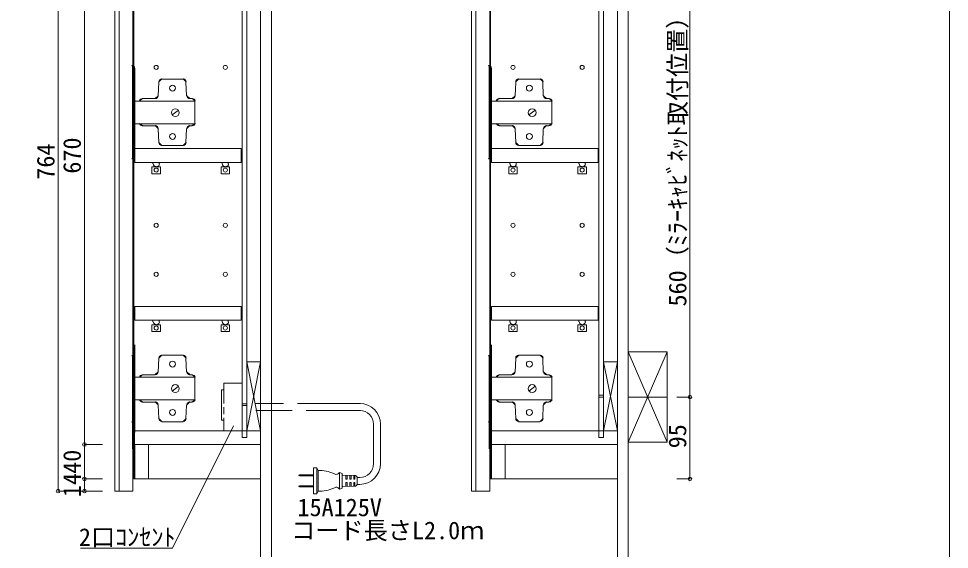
# Model space of a CAD drawing. Units: millimetres at full size, sheet at 1:7. Extents: x -1458 to 1457, y -965 to 964.
# Drawn here: x 378 to 1457, y -229 to 387 of the extents above; entities that cross this region are included whole.
import ezdxf
from ezdxf.enums import TextEntityAlignment as Align

# ---------------------------------------------------------------- set-up
doc = ezdxf.new("R2010")
doc.units = ezdxf.units.MM
doc.header["$LTSCALE"] = 7
doc.header["$PDMODE"] = 32
doc.header["$PDSIZE"] = 4.2
doc.linetypes.add('DASHED1', pattern=[1.8, 1.2, -0.6])
doc.layers.add('0-0_0', color=7, linetype='Continuous', lineweight=15)
doc.layers.add('1-0', color=7, linetype='Continuous', lineweight=15)
doc.styles.add('ＭＳ ゴシック', font='')
doc.styles.get('ＭＳ ゴシック').set_extended_font_data('MS Gothic')

msp = doc.modelspace()

# ---------------------------------------------------------------- linework, layer by layer
at = {"layer": '0-0_0', "lineweight": 18}
msp.add_lwpolyline([(-1457.609, -964.67), (1457.006, -964.67), (1457.006, 964.257), (-1457.609, 964.257)], close=True, dxfattribs=at)
at = {"layer": '1-0'}
for p, q in [((658.938, 686.725), (658.938, -446.576)), ((1072.389, 686.725), (1072.389, -446.576)), ((489.934, 602.896), (489.934, -161.104)), ((494.934, 602.896), (494.934, -161.104)), ((510.934, 602.896), (510.934, -161.104)), ((903.385, 602.896), (903.385, -161.104)), ((908.385, 602.896), (908.385, -161.104)), ((924.385, 602.896), (924.385, -161.104)), ((658.938, 587.9), (658.938, -117.104)), ((1072.389, 587.9), (1072.389, -117.104)), ((671.438, 570.704), (671.438, -446.576)), ((1084.889, 570.704), (1084.889, -446.576)), ((642.938, 554.887), (642.938, -98.935)), ((1056.389, 554.887), (1056.389, -98.935)), ((513.002, 235.932), (513.002, 219.932)), ((636.425, 235.932), (513.002, 235.932)), ((926.453, 235.932), (926.453, 219.932)), ((1049.876, 235.932), (926.453, 235.932)), ((537.385, 214.837), (538.477, 214.837)), ((617.45, 214.837), (618.541, 214.837)), ((950.836, 214.837), (951.928, 214.837)), ((1030.901, 214.837), (1031.993, 214.837)), ((513.002, 52.875), (513.002, 36.875)), ((636.425, 52.875), (513.002, 52.875)), ((926.453, 52.875), (926.453, 36.875)), ((1049.876, 52.875), (926.453, 52.875)), ((537.385, 31.78), (538.477, 31.78)), ((617.45, 31.78), (618.541, 31.78)), ((950.836, 31.78), (951.928, 31.78)), ((1030.901, 31.78), (1031.993, 31.78)), ((1129.889, 0.396), (1084.889, -104.604)), ((1084.889, 0.396), (1129.889, -104.604)), ((642.938, -91.104), (658.938, -11.104)), ((658.938, -11.934), (658.938, -101.934)), ((1056.389, -91.104), (1072.389, -11.104)), ((1072.389, -11.934), (1072.389, -101.934)), ((616.438, -51.104), (616.438, -36.104)), ((616.438, -36.104), (637.438, -36.104)), ((637.438, -36.104), (637.438, -91.104)), ((616.438, -43.921), (613.438, -43.921)), ((613.438, -43.921), (613.438, -78.921)), ((1056.389, -50.104), (1050.889, -50.104)), ((1056.389, -52.104), (1050.889, -52.104)), ((1084.889, -52.104), (1129.889, -52.104)), ((642.938, -60.104), (637.438, -60.104)), ((642.938, -62.104), (637.438, -62.104)), ((653.264, -59.604), (685.367, -59.604)), ((701.804, -59.604), (774.544, -59.604)), ((653.264, -67.604), (695.367, -67.604)), ((711.804, -67.604), (774.544, -67.604)), ((616.438, -78.921), (613.438, -78.921)), ((616.438, -91.104), (616.438, -76.104)), ((789.788, -83.604), (789.788, -129.326)), ((797.788, -83.604), (797.788, -129.326)), ((637.438, -91.104), (616.438, -91.104)), ((526.894, -107.104), (512.938, -107.104)), ((658.938, -107.104), (513.002, -107.104)), ((513.002, -107.104), (513.002, -147.104)), ((529.002, -107.104), (529.002, -147.104)), ((642.938, -98.935), (637.438, -98.935)), ((940.345, -107.104), (926.389, -107.104)), ((1072.389, -107.104), (926.453, -107.104)), ((926.453, -107.104), (926.453, -147.104)), ((942.453, -107.104), (942.453, -147.104)), ((1056.389, -98.935), (1050.889, -98.935)), ((1084.889, -104.604), (1129.889, -104.604)), ((658.938, -147.104), (658.938, -117.104)), ((1072.389, -147.104), (1072.389, -117.104)), ((720.244, -134.241), (720.244, -149.241)), ((724.244, -134.241), (720.244, -134.241)), ((724.244, -134.241), (725.76, -137.241)), ((724.244, -149.241), (724.244, -134.241)), ((725.76, -137.241), (725.76, -149.241)), ((750.244, -139.691), (750.244, -149.241)), ((753.244, -140.691), (750.244, -139.691)), ((704.081, -142.156), (703.243, -142.641)), ((703.243, -142.641), (703.243, -143.141)), ((703.243, -143.141), (704.081, -143.626)), ((720.244, -142.156), (704.081, -142.156)), ((704.081, -142.156), (704.081, -143.626)), ((704.081, -143.626), (720.244, -143.626)), ((720.244, -149.241), (720.244, -164.242)), ((724.244, -164.242), (724.244, -149.241)), ((725.76, -149.241), (725.76, -161.242)), ((750.244, -149.241), (750.244, -158.792)), ((753.244, -149.241), (753.244, -140.691)), ((753.244, -157.792), (753.244, -149.241)), ((768.83, -143.159), (754.225, -142.533)), ((757.744, -147.491), (757.744, -142.684)), ((759.244, -147.491), (757.744, -147.491)), ((757.744, -150.991), (757.744, -155.799)), ((759.244, -150.991), (757.744, -150.991)), ((759.244, -142.748), (759.244, -147.491)), ((759.244, -155.735), (759.244, -150.991)), ((762.244, -147.491), (762.244, -142.877)), ((763.744, -147.491), (762.244, -147.491)), ((762.244, -150.991), (762.244, -155.606)), ((763.744, -150.991), (762.244, -150.991)), ((763.744, -142.941), (763.744, -147.491)), ((763.744, -155.542), (763.744, -150.991)), ((766.745, -147.491), (766.745, -143.07)), ((768.245, -147.491), (766.745, -147.491)), ((766.745, -150.991), (766.745, -155.413)), ((768.245, -150.991), (766.745, -150.991)), ((768.245, -143.134), (768.245, -147.491)), ((768.245, -155.349), (768.245, -150.991)), ((770.745, -149.241), (770.745, -145.157)), ((773.788, -145.326), (770.745, -145.326)), ((770.745, -153.326), (770.745, -149.241)), ((510.934, -161.104), (489.934, -161.104)), ((510.934, -160.104), (510.934, -161.104)), ((703.243, -155.342), (704.081, -154.856)), ((703.243, -155.841), (703.243, -155.342)), ((704.081, -156.326), (703.243, -155.841)), ((704.081, -154.856), (720.244, -154.856)), ((704.081, -156.326), (704.081, -154.856)), ((720.244, -156.326), (704.081, -156.326)), ((724.244, -164.242), (725.76, -161.242)), ((750.244, -158.792), (753.244, -157.792)), ((754.225, -155.95), (768.83, -155.324)), ((773.788, -153.326), (770.745, -153.326)), ((924.385, -161.104), (903.385, -161.104)), ((924.385, -160.104), (924.385, -161.104)), ((720.244, -164.242), (724.244, -164.242))]:
    msp.add_line(p, q, dxfattribs=at)
at = {"layer": '1-0', "color": 4, "lineweight": 9}
for p, q in [((424.273, 602.896), (424.273, -161.104)), ((454.795, 562.9), (454.795, -107.104)), ((1156.401, -52.104), (1141.175, -52.104)), ((454.795, -107.104), (475.515, -107.104)), ((454.795, -107.104), (454.795, -147.104)), ((454.795, -147.104), (475.515, -147.104)), ((454.795, -147.104), (454.795, -161.104)), ((1156.401, -147.104), (1141.175, -147.104)), ((424.273, -161.104), (475.515, -161.104)), ((454.795, -161.104), (475.515, -161.104))]:
    msp.add_line(p, q, dxfattribs=at)
at = {"layer": '1-0', "color": 8, "lineweight": 18}
for p, q in [((512.997, 328.929), (509.54, 332.386)), ((926.449, 328.929), (922.991, 332.386)), ((544.477, 316.737), (541.02, 313.28)), ((572.682, 313.28), (569.225, 316.737)), ((957.929, 316.737), (954.471, 313.28)), ((986.133, 313.28), (982.676, 316.737)), ((521.914, 293.809), (518.566, 291.217)), ((536.835, 293.809), (540.289, 297.11)), ((573.413, 297.11), (576.867, 293.809)), ((583.126, 291.217), (579.779, 293.809)), ((935.365, 293.809), (932.018, 291.217)), ((950.286, 293.809), (953.74, 297.11)), ((986.865, 297.11), (990.319, 293.809)), ((996.578, 291.217), (993.23, 293.809)), ((518.566, 265.104), (521.914, 262.511)), ((540.289, 259.211), (536.835, 262.511)), ((576.867, 262.511), (573.413, 259.211)), ((579.779, 262.511), (583.126, 265.104)), ((932.018, 265.104), (935.365, 262.511)), ((953.74, 259.211), (950.286, 262.511)), ((990.319, 262.511), (986.865, 259.211)), ((993.23, 262.511), (996.578, 265.104)), ((541.02, 243.041), (544.477, 239.584)), ((569.225, 239.584), (572.682, 243.041)), ((954.471, 243.041), (957.929, 239.584)), ((982.676, 239.584), (986.133, 243.041)), ((509.54, 223.935), (512.997, 227.392)), ((922.991, 223.935), (926.449, 227.392)), ((512.997, -7.334), (509.54, -3.877)), ((544.477, -3.526), (541.02, -6.983)), ((572.682, -6.983), (569.225, -3.526)), ((926.449, -7.334), (922.991, -3.877)), ((957.929, -3.526), (954.471, -6.983)), ((986.133, -6.983), (982.676, -3.526)), ((521.914, -26.454), (518.566, -29.047)), ((536.835, -26.09), (540.289, -22.79)), ((573.413, -22.79), (576.867, -26.09)), ((583.126, -29.047), (579.779, -26.454)), ((935.365, -26.454), (932.018, -29.047)), ((950.286, -26.09), (953.74, -22.79)), ((986.865, -22.79), (990.319, -26.09)), ((996.578, -29.047), (993.23, -26.454)), ((518.566, -55.159), (521.914, -57.752)), ((540.289, -61.052), (536.835, -57.752)), ((576.867, -57.752), (573.413, -61.052)), ((579.779, -57.752), (583.126, -55.159)), ((932.018, -55.159), (935.365, -57.752)), ((953.74, -61.052), (950.286, -57.752)), ((990.319, -57.752), (986.865, -61.052)), ((993.23, -57.752), (996.578, -55.159)), ((509.54, -81.328), (512.997, -77.871)), ((541.02, -76.858), (544.477, -80.315)), ((569.225, -80.315), (572.682, -76.858)), ((922.991, -81.328), (926.449, -77.871)), ((954.471, -76.858), (957.929, -80.315)), ((982.676, -80.315), (986.133, -76.858))]:
    msp.add_line(p, q, dxfattribs=at)
at = {"layer": '1-0', "color": 1, "lineweight": 18}
for p, q in [((637.361, 169.709), (637.361, 181.719)), ((1050.812, 169.709), (1050.812, 181.719))]:
    msp.add_line(p, q, dxfattribs=at)
at = {"layer": '1-0', "linetype": 'DASHED1'}
msp.add_line((616.438, -51.104), (616.438, -76.104), dxfattribs=at)
at = {"layer": '1-0'}
for points in [[(511.938, 557.9), (511.938, -147.104), (658.938, -147.104)], [(642.938, 554.887), (637.438, 554.887), (637.438, -98.935)], [(925.389, 557.9), (925.389, -147.104), (1072.389, -147.104)], [(1056.389, 554.887), (1050.889, 554.887), (1050.889, -98.935)], [(636.425, 235.932), (636.425, 219.932), (513.002, 219.932)], [(1049.876, 235.932), (1049.876, 219.932), (926.453, 219.932)], [(541.388, 218.112), (541.388, 219.932), (534.11, 219.932), (534.11, 218.112)], [(621.453, 218.112), (621.453, 219.932), (614.174, 219.932), (614.174, 218.112)], [(954.84, 218.112), (954.84, 219.932), (947.561, 219.932), (947.561, 218.112)], [(1034.904, 218.112), (1034.904, 219.932), (1027.626, 219.932), (1027.626, 218.112)], [(636.425, 52.875), (636.425, 36.875), (513.002, 36.875)], [(1049.876, 52.875), (1049.876, 36.875), (926.453, 36.875)], [(541.388, 35.055), (541.388, 36.875), (534.11, 36.875), (534.11, 35.055)], [(621.453, 35.055), (621.453, 36.875), (614.174, 36.875), (614.174, 35.055)], [(954.84, 35.055), (954.84, 36.875), (947.561, 36.875), (947.561, 35.055)], [(1034.904, 35.055), (1034.904, 36.875), (1027.626, 36.875), (1027.626, 35.055)], [(1084.889, 0.396), (1129.889, 0.396), (1129.889, -104.604)], [(658.938, -11.104), (642.938, -11.104), (658.938, -91.104)], [(1072.389, -11.104), (1056.389, -11.104), (1072.389, -91.104)], [(450.086, -227.167), (556.859, -227.167), (627.661, -85.564)], [(658.938, -91.104), (512.938, -91.104), (512.938, -107.104)], [(1072.389, -91.104), (926.389, -91.104), (926.389, -107.104)]]:
    msp.add_lwpolyline(points, dxfattribs=at)
at = {"layer": '1-0', "color": 4, "lineweight": 9}
msp.add_lwpolyline([(1156.401, 517.9), (1156.401, -62.104), (1156.401, -147.104)], dxfattribs=at)
at = {"layer": '1-0', "color": 8, "lineweight": 18}
for points in [[(510.398, 223.571), (510.398, 332.022), (510.398, 223.571)], [(512.997, 328.747), (512.997, 227.21), (512.997, 328.747)], [(923.85, 223.571), (923.85, 332.022), (923.85, 223.571)], [(926.449, 328.747), (926.449, 227.21), (926.449, 328.747)], [(541.02, 313.098), (540.292, 297.085), (541.02, 313.098)], [(569.043, 316.373), (544.295, 316.373), (569.043, 316.373)], [(573.046, 297.085), (572.318, 313.098), (573.046, 297.085)], [(954.471, 313.098), (953.744, 297.085), (954.471, 313.098)], [(982.494, 316.373), (957.747, 316.373), (982.494, 316.373)], [(986.497, 297.085), (985.769, 313.098), (986.497, 297.085)], [(536.653, 293.809), (521.732, 293.809), (536.653, 293.809)], [(579.597, 293.809), (576.685, 293.809), (579.597, 293.809)], [(950.104, 293.809), (935.183, 293.809), (950.104, 293.809)], [(993.048, 293.809), (990.137, 293.809), (993.048, 293.809)], [(556.305, 274.885), (563.22, 279.98), (556.305, 274.885)], [(969.757, 274.885), (976.671, 279.98), (969.757, 274.885)], [(536.653, 262.148), (521.732, 262.148), (536.653, 262.148)], [(541.02, 242.859), (540.292, 258.872), (541.02, 242.859)], [(573.046, 258.872), (572.318, 242.859), (573.046, 258.872)], [(579.597, 262.148), (576.685, 262.148), (579.597, 262.148)], [(950.104, 262.148), (935.183, 262.148), (950.104, 262.148)], [(954.471, 242.859), (953.744, 258.872), (954.471, 242.859)], [(986.497, 258.872), (985.769, 242.859), (986.497, 258.872)], [(993.048, 262.148), (990.137, 262.148), (993.048, 262.148)], [(569.043, 239.584), (544.295, 239.584), (569.043, 239.584)], [(982.494, 239.584), (957.747, 239.584), (982.494, 239.584)], [(512.997, 8.484), (512.997, -93.053), (512.997, 8.484)], [(926.449, 8.484), (926.449, -93.053), (926.449, 8.484)], [(510.398, -112.328), (510.398, -3.877), (510.398, -112.328)], [(541.02, -7.165), (540.292, -23.178), (541.02, -7.165)], [(569.043, -3.526), (544.295, -3.526), (569.043, -3.526)], [(573.046, -23.178), (572.318, -7.165), (573.046, -23.178)], [(923.85, -112.328), (923.85, -3.877), (923.85, -112.328)], [(954.471, -7.165), (953.744, -23.178), (954.471, -7.165)], [(982.494, -3.526), (957.747, -3.526), (982.494, -3.526)], [(986.497, -23.178), (985.769, -7.165), (986.497, -23.178)], [(536.653, -26.454), (521.732, -26.454), (536.653, -26.454)], [(579.597, -26.454), (576.685, -26.454), (579.597, -26.454)], [(950.104, -26.454), (935.183, -26.454), (950.104, -26.454)], [(993.048, -26.454), (990.137, -26.454), (993.048, -26.454)], [(556.305, -45.378), (563.22, -39.919), (556.305, -45.378)], [(969.757, -45.378), (976.671, -39.919), (969.757, -45.378)], [(536.653, -58.116), (521.732, -58.116), (536.653, -58.116)], [(541.02, -77.04), (540.292, -61.391), (541.02, -77.04)], [(573.046, -61.391), (572.318, -77.04), (573.046, -61.391)], [(579.597, -58.116), (576.685, -58.116), (579.597, -58.116)], [(950.104, -58.116), (935.183, -58.116), (950.104, -58.116)], [(954.471, -77.04), (953.744, -61.391), (954.471, -77.04)], [(986.497, -61.391), (985.769, -77.04), (986.497, -61.391)], [(993.048, -58.116), (990.137, -58.116), (993.048, -58.116)], [(569.043, -80.679), (544.295, -80.679), (569.043, -80.679)], [(982.494, -80.679), (957.747, -80.679), (982.494, -80.679)]]:
    msp.add_lwpolyline(points, dxfattribs=at)
for points in [[(512.997, 290.898), (582.872, 290.898), (582.872, 264.695), (512.997, 264.695), (582.872, 264.695), (582.872, 290.898)], [(926.449, 290.898), (996.323, 290.898), (996.323, 264.695), (926.449, 264.695), (996.323, 264.695), (996.323, 290.898)], [(512.997, -29.001), (582.872, -29.001), (582.872, -55.204), (512.997, -55.204), (582.872, -55.204), (582.872, -29.001)], [(926.449, -29.001), (996.323, -29.001), (996.323, -55.204), (926.449, -55.204), (996.323, -55.204), (996.323, -29.001)]]:
    msp.add_lwpolyline(points, close=True, dxfattribs=at)
at = {"layer": '1-0'}
for points in [[(542.844, 214.837), (542.844, 206.83), (533.018, 206.83), (533.018, 214.837)], [(622.909, 214.837), (622.909, 206.83), (613.083, 206.83), (613.083, 214.837)], [(956.295, 214.837), (956.295, 206.83), (946.469, 206.83), (946.469, 214.837)], [(1036.36, 214.837), (1036.36, 206.83), (1026.534, 206.83), (1026.534, 214.837)], [(542.844, 31.78), (542.844, 23.773), (533.018, 23.773), (533.018, 31.78)], [(622.909, 31.78), (622.909, 23.773), (613.083, 23.773), (613.083, 31.78)], [(956.295, 31.78), (956.295, 23.773), (946.469, 23.773), (946.469, 31.78)], [(1036.36, 31.78), (1036.36, 23.773), (1026.534, 23.773), (1026.534, 31.78)]]:
    msp.add_lwpolyline(points, close=True, dxfattribs=at)
at = {"layer": '1-0', "lineweight": 18}
for centre in [(537.931, 330.021), (617.996, 330.021), (951.382, 330.021), (1031.447, 330.021), (537.931, 211.015), (617.996, 211.015), (951.382, 211.015), (1031.447, 211.015), (537.931, 146.964), (617.996, 146.964), (951.382, 146.964), (1031.447, 146.964), (537.931, 90.19), (617.996, 90.19), (951.382, 90.19), (1031.447, 90.19), (537.931, 27.958), (617.996, 27.958), (951.382, 27.958), (1031.447, 27.958)]:
    msp.add_circle(centre, 2.365, dxfattribs=at)
at = {"layer": '1-0', "color": 8, "lineweight": 18}
for centre, radius in [((556.851, 306.001), 3.457), ((556.851, 306.001), 3.457), ((970.302, 306.001), 3.457), ((970.302, 306.001), 3.457), ((560.126, 277.615), 4.549), ((560.126, 277.615), 4.549), ((973.578, 277.615), 4.549), ((973.578, 277.615), 4.549), ((556.851, 249.956), 3.457), ((556.851, 249.956), 3.457), ((970.302, 249.956), 3.457), ((970.302, 249.956), 3.457), ((556.851, -13.898), 3.457), ((556.851, -13.898), 3.457), ((970.302, -13.898), 3.457), ((970.302, -13.898), 3.457), ((560.126, -42.285), 4.549), ((560.126, -42.285), 4.549), ((973.578, -42.285), 4.549), ((973.578, -42.285), 4.549), ((556.851, -69.943), 3.457), ((556.851, -69.943), 3.457), ((970.302, -69.943), 3.457), ((970.302, -69.943), 3.457)]:
    msp.add_circle(centre, radius, dxfattribs=at)
at = {"layer": '1-0'}
for centre in [(537.931, 211.015), (617.996, 211.015), (951.382, 211.015), (1031.447, 211.015), (537.931, 27.958), (617.996, 27.958), (951.382, 27.958), (1031.447, 27.958)]:
    msp.add_circle(centre, 2.365, dxfattribs=at)
at = {"layer": '1-0', "color": 8, "lineweight": 18}
for centre, start, end in [((509.54, 328.929), 359.99996, 90.00004), ((922.991, 328.929), 359.99996, 90.00004), ((544.477, 313.28), 89.99996, 180.00004), ((569.225, 313.28), 359.99996, 90.00004), ((957.929, 313.28), 89.99996, 180.00004), ((982.676, 313.28), 359.99996, 90.00004), ((521.914, 290.352), 90, 165.52001), ((536.835, 297.267), 269.99997, 357.39629), ((576.867, 297.267), 182.60371, 270.00003), ((579.779, 290.352), 14.47999, 90), ((935.365, 290.352), 90, 165.52001), ((950.286, 297.267), 269.99997, 357.39629), ((990.319, 297.267), 182.60371, 270.00003), ((993.23, 290.352), 14.47999, 90), ((521.914, 265.969), 194.47999, 270), ((536.835, 259.054), 2.60371, 90.00003), ((576.867, 259.054), 89.99997, 177.39629), ((579.779, 265.969), 270, 345.52001), ((935.365, 265.969), 194.47999, 270), ((950.286, 259.054), 2.60371, 90.00003), ((990.319, 259.054), 89.99997, 177.39629), ((993.23, 265.969), 270, 345.52001), ((544.477, 243.041), 179.99996, 270.00004), ((569.225, 243.041), 269.99996, 0.00004), ((957.929, 243.041), 179.99996, 270.00004), ((982.676, 243.041), 269.99996, 0.00004), ((509.54, 227.392), 269.99996, 0.00004), ((922.991, 227.392), 269.99996, 0.00004), ((509.54, -7.334), 359.99996, 90.00004), ((544.477, -6.983), 89.99996, 180.00004), ((569.225, -6.983), 359.99996, 90.00004), ((922.991, -7.334), 359.99996, 90.00004), ((957.929, -6.983), 89.99996, 180.00004), ((982.676, -6.983), 359.99996, 90.00004), ((521.914, -29.911), 90, 165.52001), ((536.835, -22.632), 269.99997, 357.39629), ((576.867, -22.632), 182.60371, 270.00003), ((579.779, -29.911), 14.47999, 90), ((935.365, -29.911), 90, 165.52001), ((950.286, -22.632), 269.99997, 357.39629), ((990.319, -22.632), 182.60371, 270.00003), ((993.23, -29.911), 14.47999, 90), ((521.914, -54.294), 194.47999, 270), ((536.835, -61.209), 2.60371, 90.00003), ((576.867, -61.209), 89.99997, 177.39629), ((579.779, -54.294), 270, 345.52001), ((935.365, -54.294), 194.47999, 270), ((950.286, -61.209), 2.60371, 90.00003), ((990.319, -61.209), 89.99997, 177.39629), ((993.23, -54.294), 270, 345.52001), ((509.54, -77.871), 269.99996, 0.00004), ((544.477, -76.858), 179.99996, 270.00004), ((569.225, -76.858), 269.99996, 0.00004), ((922.991, -77.871), 269.99996, 0.00004), ((957.929, -76.858), 179.99996, 270.00004), ((982.676, -76.858), 269.99996, 0.00004)]:
    msp.add_arc(centre, 3.457, start, end, dxfattribs=at)
at = {"layer": '1-0'}
for centre, radius, start, end in [((537.567, 218.294), 3.093, 180, 270), ((538.659, 218.294), 3.093, 270, 360), ((617.632, 218.294), 3.093, 180, 270), ((618.723, 218.294), 3.093, 270, 360), ((951.018, 218.294), 3.093, 180, 270), ((952.11, 218.294), 3.093, 270, 360), ((1031.083, 218.294), 3.093, 180, 270), ((1032.175, 218.294), 3.093, 270, 360), ((537.567, 35.237), 3.093, 180, 270), ((538.659, 35.237), 3.093, 270, 360), ((617.632, 35.237), 3.093, 180, 270), ((618.723, 35.237), 3.093, 270, 360), ((951.018, 35.237), 3.093, 180, 270), ((952.11, 35.237), 3.093, 270, 360), ((1031.083, 35.237), 3.093, 180, 270), ((1032.175, 35.237), 3.093, 270, 360), ((773.788, -83.604), 24, 0, 90), ((773.788, -83.604), 16, 0, 90), ((773.788, -129.326), 16, 270, 0), ((773.788, -129.326), 24, 270, 0), ((726.006, -184.617), 47.376, 68.23994, 90.29713), ((746.521, -137.369), 4.388, 227.73286, 328.04878), ((754.244, -141.533), 1, 179.43862, 268.87534), ((768.745, -145.157), 2, 0, 87.54598), ((726.006, -113.866), 47.376, 269.70287, 291.76006), ((746.521, -161.114), 4.388, 31.95122, 132.26714), ((754.244, -156.95), 1, 91.12466, 180.56138), ((768.745, -153.326), 2, 272.45402, 0)]:
    msp.add_arc(centre, radius, start, end, dxfattribs=at)
at = {"layer": '1-0', "color": 6}
for p in [(1156.401, -52.104), (454.795, -107.104), (454.795, -147.104), (1156.401, -147.104), (424.273, -161.104), (454.795, -161.104)]:
    msp.add_point(p, dxfattribs=at)

# ---------------------------------------------------------------- texts
at = {"layer": '1-0', "style": 'ＭＳ ゴシック'}
for s, p in [('560（ﾐﾗｰｷｬﾋﾞﾈｯﾄ取付位置）', (1158.401, 52.898)), ('764', (426.273, 199.896)), ('670', (456.795, 206.898)), ('95', (1158.258, -111.541)), ('40', (456.795, -141.104)), ('14', (456.795, -168.104))]:
    msp.add_text(s, height=20.53, rotation=90, dxfattribs=at).set_placement(p, align=Align.BOTTOM_LEFT)
for s, p in [('15A125V', (701.665, -196.417)), ('2口ｺﾝｾﾝﾄ', (448.329, -230.88)), ('コード長さL2.0ｍ', (694.26, -223.129))]:
    msp.add_text(s, height=20.53, dxfattribs=at).set_placement(p, align=Align.BOTTOM_LEFT)

doc.saveas('drawing.dxf')
